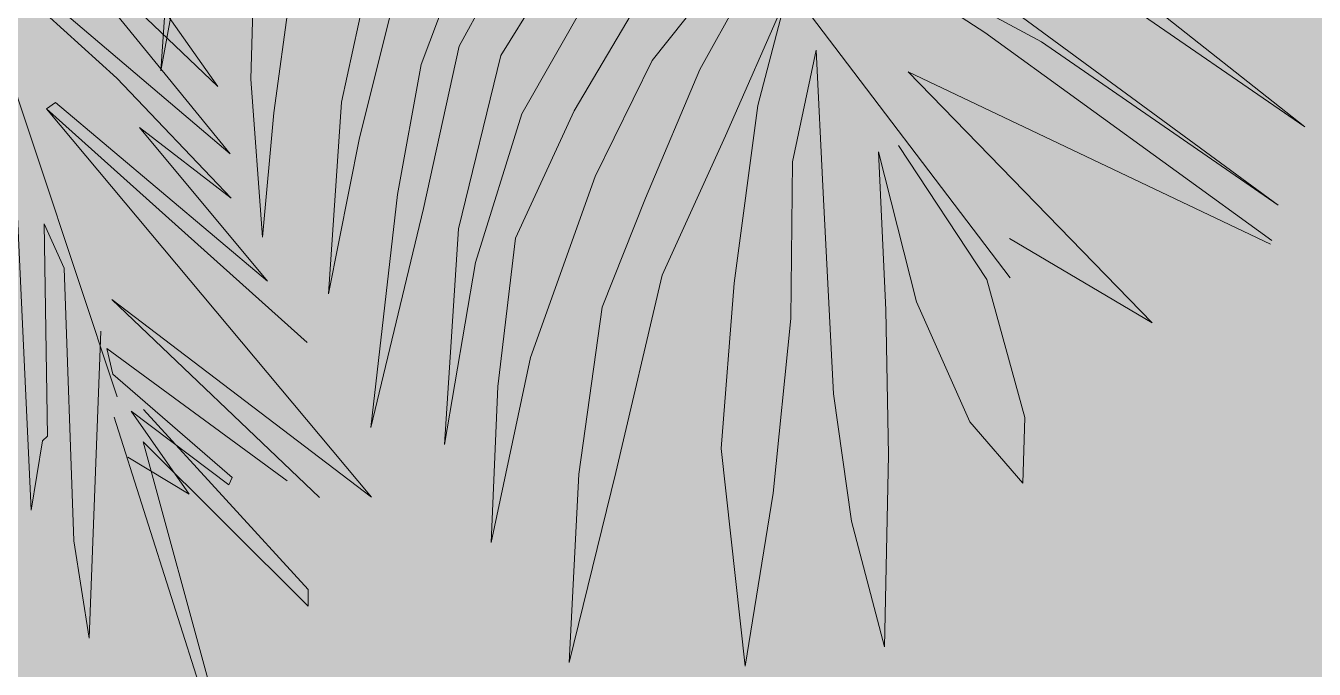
# Model space of a CAD drawing. Header units: metres. Extents: x 8 to 2416, y -346 to 476.
# Drawn here: x 51.15 to 52.526, y 55.643 to 56.33 of the extents above; entities that cross this region are included whole.
import ezdxf

# ---------------------------------------------------------------- set-up
doc = ezdxf.new("R2010")
doc.units = ezdxf.units.M
doc.layers.add('ARBOLES', color=86, linetype='Continuous', lineweight=0)
doc.layers.add('grama', color=7, linetype='Continuous', lineweight=0, true_color=0x698c45)

# ---------------------------------------------------------------- blocks, each defined once
blk = doc.blocks.new('A2')
at = {"layer": 'ARBOLES', "color": 87, "true_color": 0x4f6a34, "extrusion": (-5.08599e-09, -1.37735e-08, 1)}
for p, q in [((763.17, -219.99, 0), (703.47, -141.4, 0)), ((686.88, -230.17, 0), (666.93, -170.29, 0)), ((696.52, -209.42, 0), (679.17, -188.13, 0)), ((679.17, -188.13, 0), (695.49, -203.66, 0)), ((695.49, -203.66, 0), (684.55, -188.15, 0)), ((690.6, -202.33, 0), (693.26, -187.95, 0)), ((750.42, -187.62, 0), (786.07, -213.79, 0)), ((764.07, -187.92, 0), (788.34, -207.11, 0)), ((716.1, -200.21, 0), (722.15, -189.09, 0)), ((727.54, -188.32, 0), (719.65, -201.01, 0)), ((765.86, -199.85, 0), (745.07, -188.64, 0)), ((745.07, -188.64, 0), (761, -199.05, 0)), ((691.42, -190.3, 0), (690.6, -202.33, 0)), ((788.34, -207.11, 0), (763.54, -190.01, 0)), ((698.59, -192.3, 0), (698.3, -203.03, 0)), ((716.65, -191.69, 0), (712.84, -201.77, 0)), ((742.18, -192.3, 0), (736.65, -202.22, 0)), ((686.86, -202.96, 0), (676.27, -193.35, 0)), ((700.27, -205.92, 0), (701.99, -193.21, 0)), ((708.68, -192.86, 0), (706.03, -205, 0)), ((733.28, -193.32, 0), (725.91, -205.74, 0)), ((707.59, -208.03, 0), (711.03, -194.29, 0)), ((679.67, -195.08, 0), (696.52, -209.42, 0)), ((721.46, -205.99, 0), (727.25, -195.8, 0)), ((732.58, -201.43, 0), (737.57, -195.16, 0)), ((738.84, -207.88, 0), (744, -196.12, 0)), ((744, -196.12, 0), (741.62, -205.27, 0)), ((761, -199.05, 0), (785.54, -216.82, 0)), ((713.06, -214.07, 0), (716.1, -200.21, 0)), ((786.07, -213.79, 0), (765.86, -199.85, 0)), ((719.65, -201.01, 0), (716.05, -215.8, 0)), ((727.73, -211.35, 0), (732.58, -201.43, 0)), ((744.59, -210.1, 0), (746.6, -200.57, 0)), ((746.6, -200.57, 0), (747.2, -212.73, 0)), ((712.84, -201.77, 0), (710.82, -212.87, 0)), ((736.65, -202.22, 0), (732.02, -213.2, 0)), ((785.41, -217.12, 0), (754.47, -202.4, 0)), ((754.47, -202.4, 0), (775.32, -223.83, 0)), ((696.62, -213.2, 0), (686.86, -202.96, 0)), ((698.3, -203.03, 0), (699.3, -216.53, 0)), ((680.83, -205.56, 0), (681.61, -205.03, 0)), ((703.12, -225.52, 0), (680.83, -205.56, 0)), ((708.6, -238.74, 0), (680.83, -205.56, 0)), ((681.61, -205.03, 0), (699.73, -220.27, 0)), ((706.03, -205, 0), (704.93, -221.37, 0)), ((725.91, -205.74, 0), (720.9, -216.6, 0)), ((741.62, -205.27, 0), (739.58, -220.44, 0)), ((699.3, -216.53, 0), (700.27, -205.92, 0)), ((717.5, -218.68, 0), (721.46, -205.99, 0)), ((679.52, -239.83, 0), (678.05, -208.05, 0)), ((699.73, -220.27, 0), (688.79, -207.15, 0)), ((688.79, -207.15, 0), (696.62, -213.2, 0)), ((704.93, -221.37, 0), (707.59, -208.03, 0)), ((733.45, -219.78, 0), (738.84, -207.88, 0)), ((761.19, -220.14, 0), (753.64, -208.71, 0)), ((744.43, -223.48, 0), (744.59, -210.1, 0)), ((752.55, -222.73, 0), (751.92, -209.23, 0)), ((751.92, -209.23, 0), (755.17, -222.06, 0)), ((722.18, -226.81, 0), (727.73, -211.35, 0)), ((710.82, -212.87, 0), (708.55, -232.79, 0)), ((732.02, -213.2, 0), (728.32, -222.5, 0)), ((747.2, -212.73, 0), (748.08, -229.89, 0)), ((708.55, -232.79, 0), (713.06, -214.07, 0)), ((682.35, -219.17, 0), (680.65, -215.39, 0)), ((680.65, -215.39, 0), (680.92, -233.52, 0)), ((716.05, -215.8, 0), (714.83, -234.23, 0)), ((720.9, -216.6, 0), (719.4, -229.27, 0)), ((775.32, -223.83, 0), (763.11, -216.63, 0)), ((714.83, -234.23, 0), (717.5, -218.68, 0)), ((683.17, -242.46, 0), (682.35, -219.17, 0)), ((729.47, -236.63, 0), (733.45, -219.78, 0)), ((764.44, -231.92, 0), (761.19, -220.14, 0)), ((739.58, -220.44, 0), (738.49, -234.57, 0)), ((686.42, -221.84, 0), (704.16, -238.75, 0)), ((686.42, -221.84, 0), (708.6, -238.74, 0)), ((755.17, -222.06, 0), (759.73, -232.28, 0)), ((728.32, -222.5, 0), (726.33, -236.77, 0)), ((752.77, -235.14, 0), (752.55, -222.73, 0)), ((685.48, -224.56, 0), (684.47, -250.77, 0)), ((742.93, -238.39, 0), (744.43, -223.48, 0)), ((686.51, -228.23, 0), (685.99, -226.02, 0)), ((685.99, -226.02, 0), (701.4, -237.32, 0)), ((718.84, -242.61, 0), (722.18, -226.81, 0)), ((696.69, -237.05, 0), (686.51, -228.23, 0)), ((719.4, -229.27, 0), (718.84, -242.61, 0)), ((748.08, -229.89, 0), (749.61, -240.77, 0)), ((686.61, -231.89, 0), (695.16, -258.72, 0)), ((693.02, -238.46, 0), (688.07, -231.37, 0)), ((688.07, -231.37, 0), (696.42, -237.68, 0)), ((703.2, -246.6, 0), (689.12, -231.23, 0)), ((764.27, -237.53, 0), (764.44, -231.92, 0)), ((759.73, -232.28, 0), (764.27, -237.53, 0)), ((680.51, -233.93, 0), (679.52, -239.83, 0)), ((680.92, -233.52, 0), (680.51, -233.93, 0)), ((695.68, -258.09, 0), (689.11, -233.99, 0)), ((689.11, -233.99, 0), (703.19, -248.02, 0)), ((687.79, -235.3, 0), (693.02, -238.46, 0)), ((738.49, -234.57, 0), (740.52, -253.15, 0)), ((752.45, -251.51, 0), (752.77, -235.14, 0)), ((725.49, -252.84, 0), (729.47, -236.63, 0)), ((696.42, -237.68, 0), (696.69, -237.05, 0)), ((726.33, -236.77, 0), (725.49, -252.84, 0)), ((740.52, -253.15, 0), (742.93, -238.39, 0)), ((749.61, -240.77, 0), (752.45, -251.51, 0)), ((684.47, -250.77, 0), (683.17, -242.46, 0)), ((703.19, -248.02, 0), (703.2, -246.6, 0))]:
    blk.add_line(p, q, dxfattribs=at)

msp = doc.modelspace()

# ---------------------------------------------------------------- hatches: boundary and pattern name
at = {"layer": 'grama', "transparency": 33554495}
h = msp.add_hatch(color=256, dxfattribs=at)
h.dxf.hatch_style = 1
edge = h.paths.add_edge_path()
edge.add_line((80.8091, 57.9566), (21.0607, 57.947))
edge.add_line((21.0607, 57.947), (21.0385, 56.947))
edge.add_line((21.0385, 56.947), (37.3509, 56.9496))
edge.add_arc((37.351, 56.3496), 0.6, 0.0092, 90.0092, ccw=False)
edge.add_line((37.951, 56.3497), (37.9514, 53.9497))
edge.add_arc((37.3514, 53.9496), 0.6, -89.9908, 0.0092, ccw=False)
edge.add_line((37.3515, 53.3496), (36.0515, 53.3494))
edge.add_arc((36.0515, 53.0494), 0.3, 90.0092, 180.0139)
edge.add_line((35.7515, 53.0493), (35.7516, 52.9481))
edge.add_line((35.7516, 52.9481), (52.3266, 52.9536))
edge.add_line((52.3266, 52.9536), (52.3266, 53.2536))
edge.add_line((52.3266, 53.2536), (62.2016, 53.2536))
edge.add_line((62.2016, 53.2536), (62.2016, 47.4481))
edge.add_line((62.2016, 47.4481), (63.2016, 47.4481))
edge.add_line((63.2016, 47.4481), (63.2016, 53.2549))
edge.add_line((63.2016, 53.2549), (70.7634, 53.2529))
edge.add_line((70.7634, 53.2529), (70.7634, 47.7461))
edge.add_line((70.7634, 47.7461), (71.3634, 47.7481))
edge.add_line((71.3634, 47.7481), (71.3634, 38.1618))
edge.add_line((71.3634, 38.1618), (70.7634, 38.1624))
edge.add_line((70.7634, 38.1624), (70.7634, 32.6542))
edge.add_line((70.7634, 32.6542), (63.2016, 32.6549))
edge.add_line((63.2016, 32.6549), (63.2016, 38.459))
edge.add_line((63.2016, 38.459), (62.2016, 38.459))
edge.add_line((62.2016, 38.459), (62.1891, 32.6536))
edge.add_line((62.1891, 32.6536), (52.3266, 32.6536))
edge.add_line((52.3266, 32.6536), (52.3266, 32.9536))
edge.add_line((52.3266, 32.9536), (27.9516, 32.959))
edge.add_line((27.9516, 32.959), (27.9516, 39.359))
edge.add_line((27.9516, 39.359), (26.8226, 39.359))
edge.add_line((26.8226, 39.359), (26.8226, 40.259))
edge.add_line((26.8226, 40.259), (26.4226, 40.259))
edge.add_line((26.4226, 40.259), (26.4226, 45.6481))
edge.add_line((26.4226, 45.6481), (26.8226, 45.6481))
edge.add_line((26.8226, 45.6481), (26.8226, 46.5481))
edge.add_line((26.8226, 46.5481), (27.9516, 46.5481))
edge.add_line((27.9516, 46.5481), (27.9516, 52.9481))
edge.add_line((27.9516, 52.9481), (28.1515, 52.9481))
edge.add_line((28.1515, 52.9481), (28.1515, 53.0481))
edge.add_arc((27.8515, 53.0481), 0.3, 0.0092, 90.0092)
edge.add_line((27.8515, 53.3481), (25.1634, 53.3476))
edge.add_arc((25.1635, 52.5476), 0.8, 90.0092, 198.7971)
edge.add_arc((-3.0236, 42.9535), 28.9752, -26.20209, 18.79711, ccw=False)
edge.add_arc((21.1796, 31.043), 2, 270, 333.7979, ccw=False)
edge.add_line((21.1796, 29.043), (20.4196, 29.043))
edge.add_line((20.4196, 29.043), (20.3955, 27.9576))
edge.add_line((20.3955, 27.9576), (80.305, 27.9575))
edge.add_line((80.305, 27.9575), (80.8091, 57.9566))

# ---------------------------------------------------------------- block references
at = {"layer": 'ARBOLES', "xscale": 0.0125, "yscale": 0.0125, "zscale": 0.0125}
msp.add_blockref('A2', (42.6619, 58.8105, 0), dxfattribs=at)

doc.saveas('drawing.dxf')
